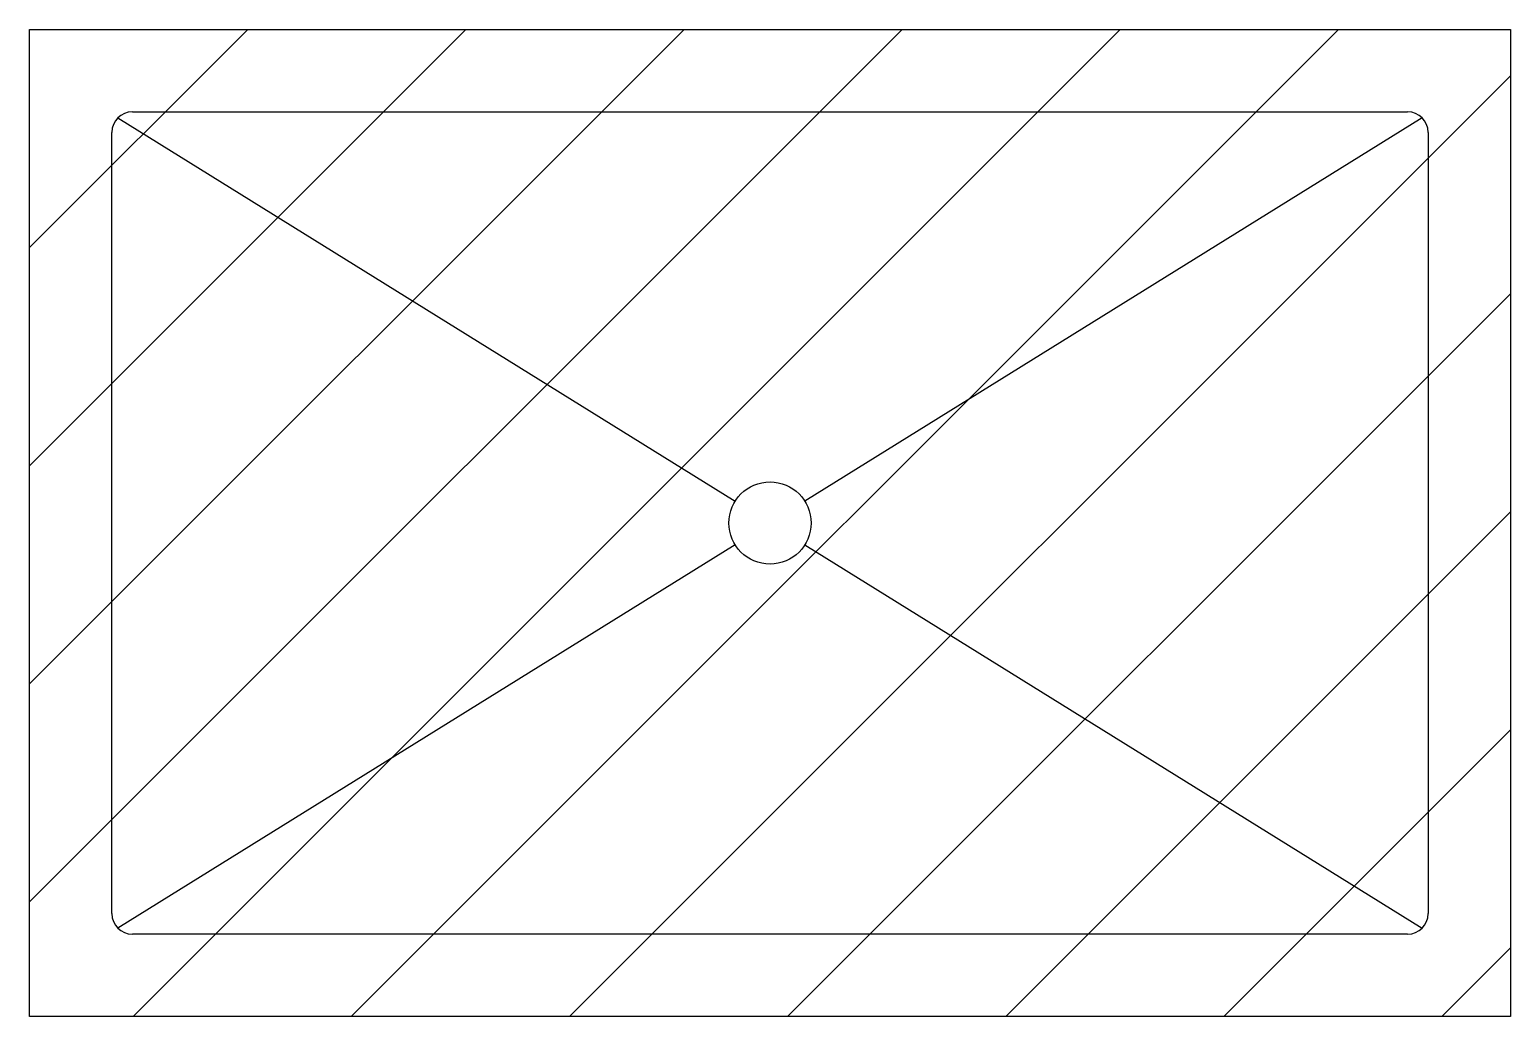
# Model space of a CAD drawing. Extents: x 0 to 36, y -24 to 0.
import ezdxf

# ---------------------------------------------------------------- set-up
doc = ezdxf.new("R2010")
doc.units = 0
doc.header["$LTSCALE"] = 0.375
doc.header["$MEASUREMENT"] = 0
doc.layers.get('0').update_dxf_attribs({"linetype": 'CONTINUOUS'})

msp = doc.modelspace()

# ---------------------------------------------------------------- hatches: boundary and pattern name
h = msp.add_hatch()
h.set_pattern_fill('ANSI31', color=256, scale=30, style=0)
h.paths.add_polyline_path([(0, 0), (36, 0), (36, -24), (0, -24)])

# ---------------------------------------------------------------- linework, layer by layer
for p, q in [((0, -24), (0, 0)), ((0, 0), (36, 0)), ((36, 0), (36, -24)), ((2.146, -2.146), (17.151, -11.472)), ((2.5, -2), (33.5, -2)), ((33.854, -2.146), (18.849, -11.472)), ((2, -21.5), (2, -2.5)), ((34, -2.5), (34, -21.5)), ((17.151, -12.528), (2.146, -21.854)), ((18.849, -12.528), (33.854, -21.854)), ((33.5, -22), (2.5, -22)), ((36, -24), (0, -24))]:
    msp.add_line(p, q)
msp.add_circle((18, -12), 1)
for centre, start, end in [((2.5, -2.5), 90, 180), ((33.5, -2.5), 0, 90), ((2.5, -21.5), 180, 270), ((33.5, -21.5), 270, 0)]:
    msp.add_arc(centre, 0.5, start, end)

doc.saveas('drawing.dxf')
